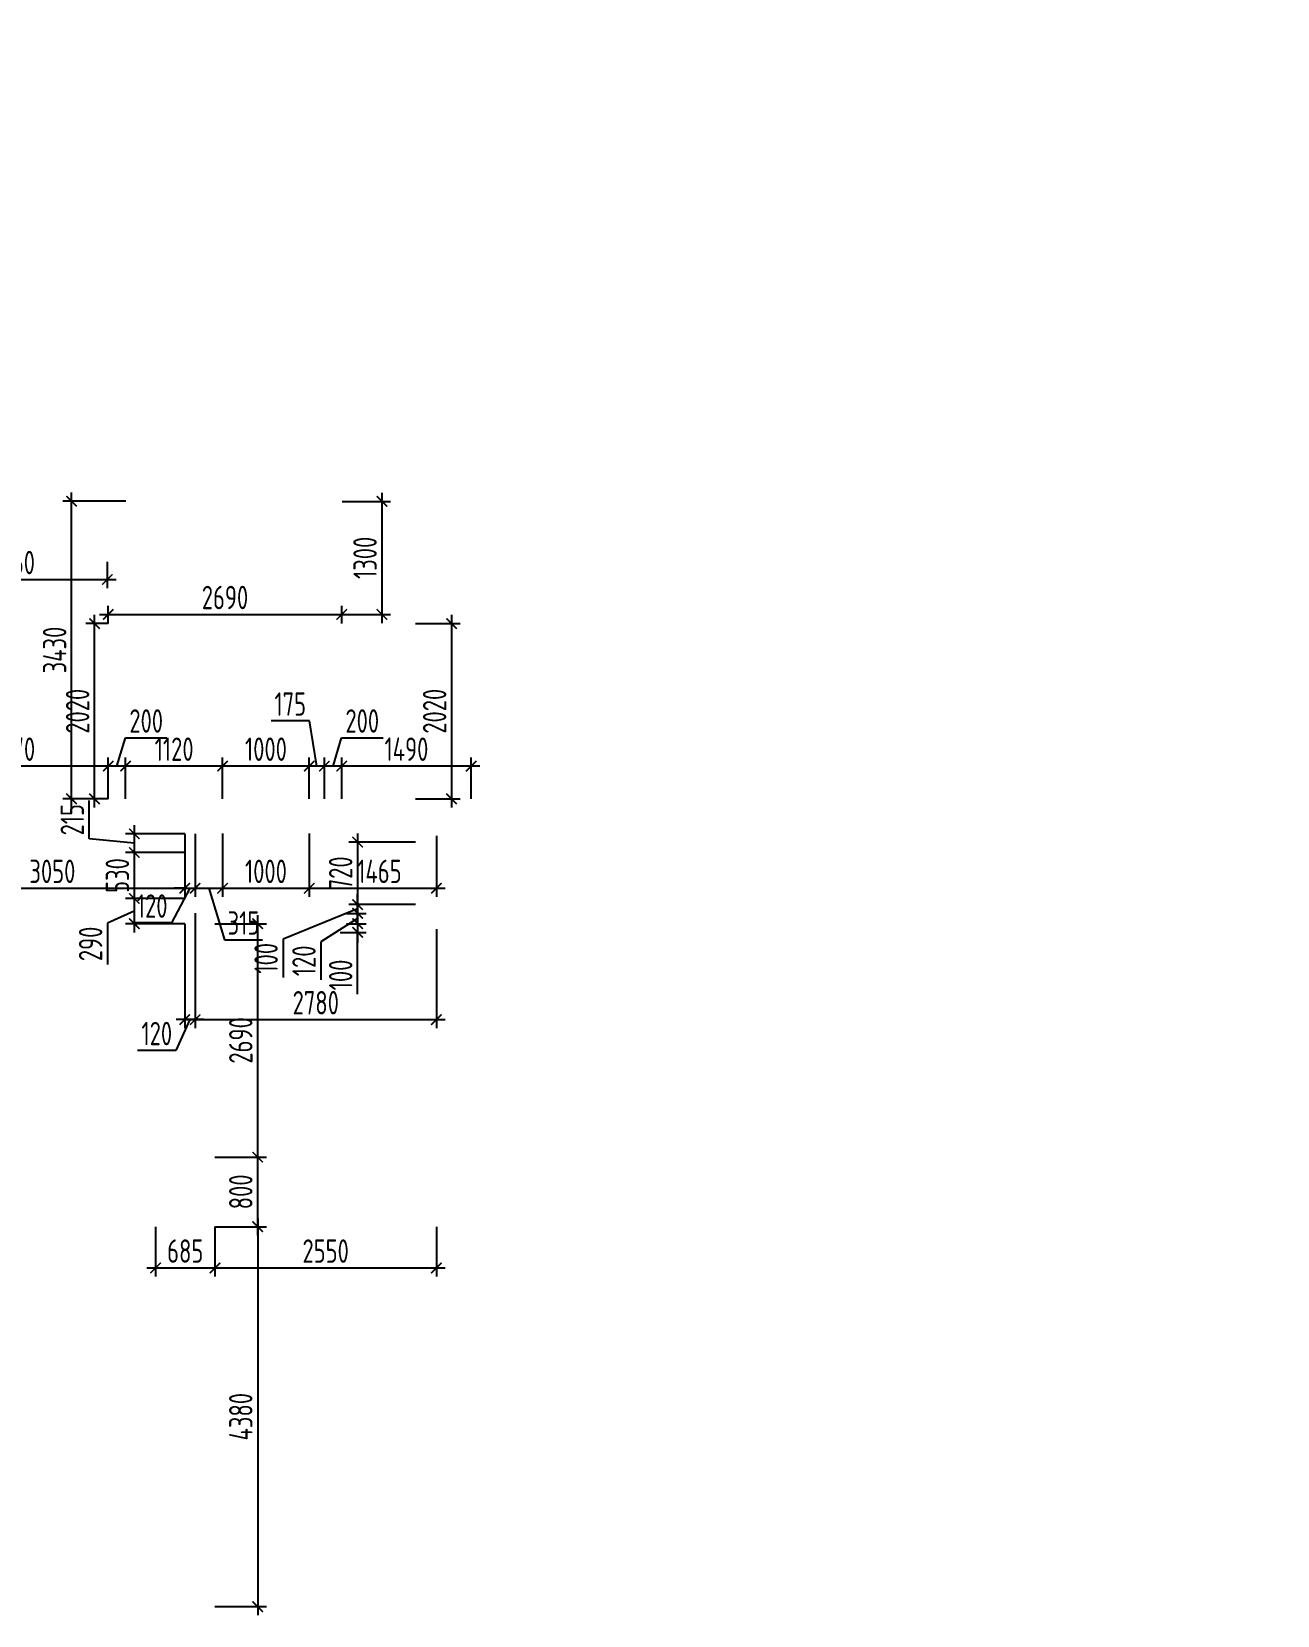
# Model space of a CAD drawing. Header units: millimetres. Extents: x -350007 to 536090, y -888 to 198380.
# Drawn here: x -283291 to -268936, y 55406 to 73657 of the extents above; entities that cross this region are included whole.
import ezdxf

# ---------------------------------------------------------------- set-up
doc = ezdxf.new("R2010")
doc.units = ezdxf.units.MM
doc.layers.add('АР_Размеры нов.', color=15, linetype='Continuous', lineweight=0)
doc.styles.add('ISOCPEUR', font='isocpeur.ttf', dxfattribs={"width": 0.7})
doc.dimstyles.new('R_100', dxfattribs={"dimtxt": 270, "dimasz": 120, "dimexe": 100, "dimexo": 0, "dimgap": 60, "dimtad": 1, "dimdec": 0, "dimrnd": 5, "dimzin": 0, "dimdsep": 46, "dimtxsty": 'ISOCPEUR', "dimblk": 'ARCHTICK', "dimcen": 0, "dimdle": 100, "dimclrd": 256, "dimclre": 256, "dimclrt": 256, "dimadec": 0, "dimazin": 0, "dimtfac": 2, "dimtdec": 0, "dimtofl": 0, "dimtmove": 1, "dimatfit": 3, "dimfxl": 1, "dimtvp": 3, "dimtolj": 1, "dimtzin": 0, "dimarcsym": 0})

# ---------------------------------------------------------------- blocks, each defined once
blk = doc.blocks.new('_ArchTick')
at = {"color": 0, "linetype": 'ByBlock', "const_width": 0.15}
blk.add_lwpolyline([(-0.5, -0.5), (0.5, 0.5)], dxfattribs=at)
blk = doc.blocks.new('*D2670')
at = {"layer": 'АР_Размеры нов.', "lineweight": -2, "ltscale": 100, "transparency": 16777216}
for p, q in [((-281091, 64417), (-281091, 63685)), ((-280092, 64417), (-280092, 63685)), ((-281191, 63785), (-279992, 63785))]:
    blk.add_line(p, q, dxfattribs=at)
at = {"layer": 'АР_Размеры нов.', "lineweight": -2, "ltscale": 100, "transparency": 16777216, "xscale": 120, "yscale": 120, "zscale": 120, "rotation": 180}
blk.add_blockref('_ArchTick', (-281091, 63785), dxfattribs=at)
at = {"layer": 'АР_Размеры нов.', "lineweight": -2, "ltscale": 100, "transparency": 16777216, "xscale": 120, "yscale": 120, "zscale": 120}
blk.add_blockref('_ArchTick', (-280092, 63785), dxfattribs=at)
at = {"layer": 'АР_Размеры нов.', "ltscale": 100, "transparency": 16777216, "insert": (-280591, 63980), "char_height": 270, "attachment_point": 5, "style": 'ISOCPEUR'}
blk.add_mtext('\\A1;1000', dxfattribs=at)
blk = doc.blocks.new('*D2671')
at = {"layer": 'АР_Размеры нов.', "lineweight": -2, "ltscale": 100, "transparency": 16777216}
for p, q in [((-280092, 64408), (-280092, 63685)), ((-278627, 64390), (-278627, 63685)), ((-280192, 63785), (-278527, 63785))]:
    blk.add_line(p, q, dxfattribs=at)
at = {"layer": 'АР_Размеры нов.', "lineweight": -2, "ltscale": 100, "transparency": 16777216, "xscale": 120, "yscale": 120, "zscale": 120, "rotation": 180}
blk.add_blockref('_ArchTick', (-280092, 63785), dxfattribs=at)
at = {"layer": 'АР_Размеры нов.', "lineweight": -2, "ltscale": 100, "transparency": 16777216, "xscale": 120, "yscale": 120, "zscale": 120}
blk.add_blockref('_ArchTick', (-278627, 63785), dxfattribs=at)
at = {"layer": 'АР_Размеры нов.', "ltscale": 100, "transparency": 16777216, "insert": (-279283, 63980), "char_height": 270, "attachment_point": 5, "style": 'ISOCPEUR'}
blk.add_mtext('\\A1;1465', dxfattribs=at)
blk = doc.blocks.new('*D2884')
at = {"layer": 'АР_Размеры нов.', "lineweight": -2, "ltscale": 100, "transparency": 16777216}
for p, q in [((-279254, 68344), (-279254, 66841)), ((-279714, 68244), (-279154, 68244)), ((-280359, 66941), (-279154, 66941))]:
    blk.add_line(p, q, dxfattribs=at)
at = {"layer": 'АР_Размеры нов.', "lineweight": -2, "ltscale": 100, "transparency": 16777216, "xscale": 120, "yscale": 120, "zscale": 120}
for p, rotation in [((-279254, 68244), 90), ((-279254, 66941), 270)]:
    blk.add_blockref('_ArchTick', p, dxfattribs=dict(at, rotation=rotation))
at = {"layer": 'АР_Размеры нов.', "ltscale": 100, "transparency": 16777216, "insert": (-279449, 67593), "char_height": 270, "attachment_point": 5, "rotation": 90, "style": 'ISOCPEUR'}
blk.add_mtext('\\A1;1300', dxfattribs=at)
blk = doc.blocks.new('*D2922')
at = {"layer": 'АР_Размеры нов.', "lineweight": -2, "ltscale": 100, "transparency": 16777216}
for p, q in [((-282831, 64716), (-282831, 68345)), ((-282205, 68245), (-282931, 68245)), ((-282409, 64816), (-282931, 64816))]:
    blk.add_line(p, q, dxfattribs=at)
at = {"layer": 'АР_Размеры нов.', "lineweight": -2, "ltscale": 100, "transparency": 16777216, "xscale": 120, "yscale": 120, "zscale": 120}
for p, rotation in [((-282831, 68245), 90), ((-282831, 64816), 270)]:
    blk.add_blockref('_ArchTick', p, dxfattribs=dict(at, rotation=rotation))
at = {"layer": 'АР_Размеры нов.', "ltscale": 100, "transparency": 16777216, "insert": (-283026, 66531), "char_height": 270, "attachment_point": 5, "rotation": 90, "style": 'ISOCPEUR'}
blk.add_mtext('\\A1;3430', dxfattribs=at)
blk = doc.blocks.new('*D2844')
at = {"layer": 'АР_Размеры нов.', "lineweight": -2, "ltscale": 500, "transparency": 16777216}
for p, q in [((-278868, 66835), (-278352, 66835)), ((-278452, 66935), (-278452, 64716)), ((-278869, 64816), (-278352, 64816))]:
    blk.add_line(p, q, dxfattribs=at)
at = {"layer": 'АР_Размеры нов.', "lineweight": -2, "ltscale": 500, "transparency": 16777216, "xscale": 120, "yscale": 120, "zscale": 120}
for p, rotation in [((-278452, 66835), 90), ((-278452, 64816), 270)]:
    blk.add_blockref('_ArchTick', p, dxfattribs=dict(at, rotation=rotation))
at = {"layer": 'АР_Размеры нов.', "lineweight": 13, "ltscale": 500, "transparency": 16777216, "insert": (-278647, 65825), "char_height": 270, "attachment_point": 5, "rotation": 90, "style": 'ISOCPEUR'}
blk.add_mtext('\\A1;2020', dxfattribs=at)
blk = doc.blocks.new('*D3958')
at = {"layer": 'АР_Размеры нов.', "lineweight": -2, "transparency": 16777216}
for p, q in [((-278867, 64317), (-279635, 64317)), ((-279535, 64417), (-279535, 63497)), ((-278867, 63597), (-279635, 63597))]:
    blk.add_line(p, q, dxfattribs=at)
at = {"layer": 'АР_Размеры нов.', "lineweight": -2, "transparency": 16777216, "xscale": 120, "yscale": 120, "zscale": 120}
for p, rotation in [((-279535, 64317), 90), ((-279535, 63597), 270)]:
    blk.add_blockref('_ArchTick', p, dxfattribs=dict(at, rotation=rotation))
at = {"layer": 'АР_Размеры нов.', "transparency": 16777216, "insert": (-279730, 63957), "char_height": 270, "attachment_point": 5, "rotation": 90, "style": 'ISOCPEUR'}
blk.add_mtext('\\A1;720', dxfattribs=at)
blk = doc.blocks.new('*D3959')
at = {"layer": 'АР_Размеры нов.', "lineweight": -2, "transparency": 16777216}
for p, q in [((-279535, 63597), (-279535, 63717)), ((-279535, 63547), (-280394, 63199)), ((-278867, 63597), (-279635, 63597)), ((-279535, 63597), (-279535, 63496)), ((-279661, 63496), (-279435, 63496)), ((-279535, 63496), (-279535, 63376)), ((-280394, 63199), (-280394, 62757))]:
    blk.add_line(p, q, dxfattribs=at)
at = {"layer": 'АР_Размеры нов.', "lineweight": -2, "transparency": 16777216, "xscale": 120, "yscale": 120, "zscale": 120}
for p, rotation in [((-279535, 63597), 270), ((-279535, 63496), 90)]:
    blk.add_blockref('_ArchTick', p, dxfattribs=dict(at, rotation=rotation))
at = {"layer": 'АР_Размеры нов.', "transparency": 16777216, "insert": (-280589, 62978), "char_height": 270, "attachment_point": 5, "rotation": 90, "style": 'ISOCPEUR'}
blk.add_mtext('\\A1;100', dxfattribs=at)
blk = doc.blocks.new('*D3960')
at = {"layer": 'АР_Размеры нов.', "lineweight": -2, "transparency": 16777216}
for p, q in [((-279535, 63496), (-279535, 63616)), ((-279535, 63437), (-279958, 63169)), ((-279664, 63377), (-279435, 63377)), ((-279661, 63496), (-279435, 63496)), ((-279535, 63496), (-279535, 63377)), ((-279535, 63377), (-279535, 63257)), ((-279958, 63169), (-279958, 62728))]:
    blk.add_line(p, q, dxfattribs=at)
at = {"layer": 'АР_Размеры нов.', "lineweight": -2, "transparency": 16777216, "xscale": 120, "yscale": 120, "zscale": 120}
for p, rotation in [((-279535, 63496), 270), ((-279535, 63377), 90)]:
    blk.add_blockref('_ArchTick', p, dxfattribs=dict(at, rotation=rotation))
at = {"layer": 'АР_Размеры нов.', "transparency": 16777216, "insert": (-280153, 62949), "char_height": 270, "attachment_point": 5, "rotation": 90, "style": 'ISOCPEUR'}
blk.add_mtext('\\A1;120', dxfattribs=at)
blk = doc.blocks.new('*D3961')
at = {"layer": 'АР_Размеры нов.', "lineweight": -2, "transparency": 16777216}
for p, q in [((-279664, 63377), (-279435, 63377)), ((-279535, 63377), (-279535, 63497)), ((-279535, 63377), (-279535, 63277)), ((-279734, 63277), (-279435, 63277)), ((-279535, 63277), (-279535, 63157)), ((-279535, 62565), (-279535, 63277))]:
    blk.add_line(p, q, dxfattribs=at)
at = {"layer": 'АР_Размеры нов.', "lineweight": -2, "transparency": 16777216, "xscale": 120, "yscale": 120, "zscale": 120}
for p, rotation in [((-279535, 63377), 270), ((-279535, 63277), 90)]:
    blk.add_blockref('_ArchTick', p, dxfattribs=dict(at, rotation=rotation))
at = {"layer": 'АР_Размеры нов.', "transparency": 16777216, "insert": (-279730, 62786), "char_height": 270, "attachment_point": 5, "rotation": 90, "style": 'ISOCPEUR'}
blk.add_mtext('\\A1;100', dxfattribs=at)
blk = doc.blocks.new('*D3962')
at = {"layer": 'АР_Размеры нов.', "lineweight": -2, "transparency": 16777216}
for p, q in [((-281407, 63497), (-281407, 62171)), ((-278627, 63313), (-278627, 62171)), ((-281507, 62271), (-278527, 62271))]:
    blk.add_line(p, q, dxfattribs=at)
at = {"layer": 'АР_Размеры нов.', "lineweight": -2, "transparency": 16777216, "xscale": 120, "yscale": 120, "zscale": 120, "rotation": 180}
blk.add_blockref('_ArchTick', (-281407, 62271), dxfattribs=at)
at = {"layer": 'АР_Размеры нов.', "lineweight": -2, "transparency": 16777216, "xscale": 120, "yscale": 120, "zscale": 120}
blk.add_blockref('_ArchTick', (-278627, 62271), dxfattribs=at)
at = {"layer": 'АР_Размеры нов.', "transparency": 16777216, "insert": (-280017, 62466), "char_height": 270, "attachment_point": 5, "style": 'ISOCPEUR'}
blk.add_mtext('\\A1;2780', dxfattribs=at)
blk = doc.blocks.new('*D3963')
at = {"layer": 'АР_Размеры нов.', "lineweight": -2, "transparency": 16777216}
for p, q in [((-281527, 63377), (-281527, 62171)), ((-281407, 63497), (-281407, 62171)), ((-281467, 62271), (-281628, 61916)), ((-281307, 62271), (-281627, 62271)), ((-281628, 61916), (-282070, 61916))]:
    blk.add_line(p, q, dxfattribs=at)
at = {"layer": 'АР_Размеры нов.', "lineweight": -2, "transparency": 16777216, "xscale": 120, "yscale": 120, "zscale": 120, "rotation": 180}
blk.add_blockref('_ArchTick', (-281527, 62271), dxfattribs=at)
at = {"layer": 'АР_Размеры нов.', "lineweight": -2, "transparency": 16777216, "xscale": 120, "yscale": 120, "zscale": 120}
blk.add_blockref('_ArchTick', (-281407, 62271), dxfattribs=at)
at = {"layer": 'АР_Размеры нов.', "transparency": 16777216, "insert": (-281849, 62111), "char_height": 270, "attachment_point": 5, "style": 'ISOCPEUR'}
blk.add_mtext('\\A1;120', dxfattribs=at)
blk = doc.blocks.new('*D3964')
at = {"layer": 'АР_Размеры нов.', "lineweight": -2, "transparency": 16777216}
for p, q in [((-282628, 64354), (-282628, 64796)), ((-282108, 64512), (-282108, 64097)), ((-282108, 64304), (-282628, 64354)), ((-281527, 64412), (-282208, 64412)), ((-281527, 64197), (-282208, 64197))]:
    blk.add_line(p, q, dxfattribs=at)
at = {"layer": 'АР_Размеры нов.', "lineweight": -2, "transparency": 16777216, "xscale": 120, "yscale": 120, "zscale": 120}
for p, rotation in [((-282108, 64412), 90), ((-282108, 64197), 270)]:
    blk.add_blockref('_ArchTick', p, dxfattribs=dict(at, rotation=rotation))
at = {"layer": 'АР_Размеры нов.', "transparency": 16777216, "insert": (-282823, 64575), "char_height": 270, "attachment_point": 5, "rotation": 90, "style": 'ISOCPEUR'}
blk.add_mtext('\\A1;215', dxfattribs=at)
blk = doc.blocks.new('*D3965')
at = {"layer": 'АР_Размеры нов.', "lineweight": -2, "transparency": 16777216}
for p, q in [((-282108, 64297), (-282108, 63567)), ((-281527, 64197), (-282208, 64197)), ((-281527, 63667), (-282208, 63667))]:
    blk.add_line(p, q, dxfattribs=at)
at = {"layer": 'АР_Размеры нов.', "lineweight": -2, "transparency": 16777216, "xscale": 120, "yscale": 120, "zscale": 120}
for p, rotation in [((-282108, 64197), 90), ((-282108, 63667), 270)]:
    blk.add_blockref('_ArchTick', p, dxfattribs=dict(at, rotation=rotation))
at = {"layer": 'АР_Размеры нов.', "transparency": 16777216, "insert": (-282303, 63932), "char_height": 270, "attachment_point": 5, "rotation": 90, "style": 'ISOCPEUR'}
blk.add_mtext('\\A1;530', dxfattribs=at)
blk = doc.blocks.new('*D3966')
at = {"layer": 'АР_Размеры нов.', "lineweight": -2, "transparency": 16777216}
for p, q in [((-282108, 63767), (-282108, 63277)), ((-282108, 63522), (-282417, 63384)), ((-281527, 63667), (-282208, 63667)), ((-282417, 63384), (-282417, 62905)), ((-281527, 63377), (-282208, 63377))]:
    blk.add_line(p, q, dxfattribs=at)
at = {"layer": 'АР_Размеры нов.', "lineweight": -2, "transparency": 16777216, "xscale": 120, "yscale": 120, "zscale": 120}
for p, rotation in [((-282108, 63667), 90), ((-282108, 63377), 270)]:
    blk.add_blockref('_ArchTick', p, dxfattribs=dict(at, rotation=rotation))
at = {"layer": 'АР_Размеры нов.', "transparency": 16777216, "insert": (-282612, 63144), "char_height": 270, "attachment_point": 5, "rotation": 90, "style": 'ISOCPEUR'}
blk.add_mtext('\\A1;290', dxfattribs=at)
blk = doc.blocks.new('*D7055')
at = {"layer": 'АР_Размеры нов.', "lineweight": -2, "transparency": 16777216}
for p, q in [((-284577, 64418), (-284577, 63685)), ((-281527, 64412), (-281527, 63685)), ((-284677, 63785), (-281427, 63785))]:
    blk.add_line(p, q, dxfattribs=at)
at = {"layer": 'АР_Размеры нов.', "lineweight": -2, "transparency": 16777216, "xscale": 120, "yscale": 120, "zscale": 120, "rotation": 180}
blk.add_blockref('_ArchTick', (-284577, 63785), dxfattribs=at)
at = {"layer": 'АР_Размеры нов.', "lineweight": -2, "transparency": 16777216, "xscale": 120, "yscale": 120, "zscale": 120}
blk.add_blockref('_ArchTick', (-281527, 63785), dxfattribs=at)
at = {"layer": 'АР_Размеры нов.', "transparency": 16777216, "insert": (-283052, 63980), "char_height": 270, "attachment_point": 5, "style": 'ISOCPEUR'}
blk.add_mtext('\\A1;3050', dxfattribs=at)
blk = doc.blocks.new('*D7056')
at = {"layer": 'АР_Размеры нов.', "lineweight": -2, "transparency": 16777216}
for p, q in [((-281527, 64412), (-281527, 63685)), ((-281407, 64412), (-281407, 63685)), ((-281467, 63785), (-281681, 63385)), ((-281527, 63785), (-281647, 63785)), ((-281527, 63785), (-281407, 63785)), ((-281407, 63785), (-281287, 63785)), ((-281681, 63385), (-282122, 63385))]:
    blk.add_line(p, q, dxfattribs=at)
at = {"layer": 'АР_Размеры нов.', "lineweight": -2, "transparency": 16777216, "xscale": 120, "yscale": 120, "zscale": 120}
blk.add_blockref('_ArchTick', (-281527, 63785), dxfattribs=at)
at = {"layer": 'АР_Размеры нов.', "lineweight": -2, "transparency": 16777216, "xscale": 120, "yscale": 120, "zscale": 120, "rotation": 180}
blk.add_blockref('_ArchTick', (-281407, 63785), dxfattribs=at)
at = {"layer": 'АР_Размеры нов.', "transparency": 16777216, "insert": (-281902, 63580), "char_height": 270, "attachment_point": 5, "style": 'ISOCPEUR'}
blk.add_mtext('\\A1;120', dxfattribs=at)
blk = doc.blocks.new('*D7057')
at = {"layer": 'АР_Размеры нов.', "lineweight": -2, "transparency": 16777216}
for p, q in [((-281407, 64412), (-281407, 63685)), ((-281091, 64412), (-281091, 63685)), ((-281507, 63785), (-280991, 63785)), ((-281249, 63785), (-281070, 63190)), ((-281070, 63190), (-280629, 63190))]:
    blk.add_line(p, q, dxfattribs=at)
at = {"layer": 'АР_Размеры нов.', "lineweight": -2, "transparency": 16777216, "xscale": 120, "yscale": 120, "zscale": 120, "rotation": 180}
blk.add_blockref('_ArchTick', (-281407, 63785), dxfattribs=at)
at = {"layer": 'АР_Размеры нов.', "lineweight": -2, "transparency": 16777216, "xscale": 120, "yscale": 120, "zscale": 120}
blk.add_blockref('_ArchTick', (-281091, 63785), dxfattribs=at)
at = {"layer": 'АР_Размеры нов.', "transparency": 16777216, "insert": (-280850, 63385), "char_height": 270, "attachment_point": 5, "style": 'ISOCPEUR'}
blk.add_mtext('\\A1;315', dxfattribs=at)
blk = doc.blocks.new('*D7058')
at = {"layer": 'АР_Размеры нов.', "lineweight": -2, "transparency": 16777216}
for p, q in [((-278126, 65193), (-279818, 65193)), ((-279718, 64816), (-279718, 65293)), ((-278226, 64816), (-278226, 65293))]:
    blk.add_line(p, q, dxfattribs=at)
at = {"layer": 'АР_Размеры нов.', "lineweight": -2, "transparency": 16777216, "xscale": 120, "yscale": 120, "zscale": 120, "rotation": 180}
blk.add_blockref('_ArchTick', (-279718, 65193), dxfattribs=at)
at = {"layer": 'АР_Размеры нов.', "lineweight": -2, "transparency": 16777216, "xscale": 120, "yscale": 120, "zscale": 120}
blk.add_blockref('_ArchTick', (-278226, 65193), dxfattribs=at)
at = {"layer": 'АР_Размеры нов.', "transparency": 16777216, "insert": (-278972, 65388), "char_height": 270, "attachment_point": 5, "style": 'ISOCPEUR'}
blk.add_mtext('\\A1;1490', dxfattribs=at)
blk = doc.blocks.new('*D7059')
at = {"layer": 'АР_Размеры нов.', "lineweight": -2, "transparency": 16777216}
for p, q in [((-279818, 65193), (-279720, 65518)), ((-279720, 65518), (-279241, 65518)), ((-279618, 65193), (-280018, 65193)), ((-279918, 64816), (-279918, 65293)), ((-279718, 64816), (-279718, 65293))]:
    blk.add_line(p, q, dxfattribs=at)
at = {"layer": 'АР_Размеры нов.', "lineweight": -2, "transparency": 16777216, "xscale": 120, "yscale": 120, "zscale": 120, "rotation": 180}
blk.add_blockref('_ArchTick', (-279918, 65193), dxfattribs=at)
at = {"layer": 'АР_Размеры нов.', "lineweight": -2, "transparency": 16777216, "xscale": 120, "yscale": 120, "zscale": 120}
blk.add_blockref('_ArchTick', (-279718, 65193), dxfattribs=at)
at = {"layer": 'АР_Размеры нов.', "transparency": 16777216, "insert": (-279481, 65713), "char_height": 270, "attachment_point": 5, "style": 'ISOCPEUR'}
blk.add_mtext('\\A1;200', dxfattribs=at)
blk = doc.blocks.new('*D7060')
at = {"layer": 'АР_Размеры нов.', "lineweight": -2, "transparency": 16777216}
for p, q in [((-280090, 65713), (-280532, 65713)), ((-280005, 65193), (-280090, 65713)), ((-279818, 65193), (-280192, 65193)), ((-280092, 64816), (-280092, 65293)), ((-279918, 64816), (-279918, 65293))]:
    blk.add_line(p, q, dxfattribs=at)
at = {"layer": 'АР_Размеры нов.', "lineweight": -2, "transparency": 16777216, "xscale": 120, "yscale": 120, "zscale": 120, "rotation": 180}
blk.add_blockref('_ArchTick', (-280092, 65193), dxfattribs=at)
at = {"layer": 'АР_Размеры нов.', "lineweight": -2, "transparency": 16777216, "xscale": 120, "yscale": 120, "zscale": 120}
blk.add_blockref('_ArchTick', (-279918, 65193), dxfattribs=at)
at = {"layer": 'АР_Размеры нов.', "transparency": 16777216, "insert": (-280311, 65908), "char_height": 270, "attachment_point": 5, "style": 'ISOCPEUR'}
blk.add_mtext('\\A1;175', dxfattribs=at)
blk = doc.blocks.new('*D7061')
at = {"layer": 'АР_Размеры нов.', "lineweight": -2, "transparency": 16777216}
for p, q in [((-279992, 65193), (-281190, 65193)), ((-281090, 64816), (-281090, 65293)), ((-280092, 64816), (-280092, 65293))]:
    blk.add_line(p, q, dxfattribs=at)
at = {"layer": 'АР_Размеры нов.', "lineweight": -2, "transparency": 16777216, "xscale": 120, "yscale": 120, "zscale": 120, "rotation": 180}
blk.add_blockref('_ArchTick', (-281090, 65193), dxfattribs=at)
at = {"layer": 'АР_Размеры нов.', "lineweight": -2, "transparency": 16777216, "xscale": 120, "yscale": 120, "zscale": 120}
blk.add_blockref('_ArchTick', (-280092, 65193), dxfattribs=at)
at = {"layer": 'АР_Размеры нов.', "transparency": 16777216, "insert": (-280591, 65388), "char_height": 270, "attachment_point": 5, "style": 'ISOCPEUR'}
blk.add_mtext('\\A1;1000', dxfattribs=at)
blk = doc.blocks.new('*D7062')
at = {"layer": 'АР_Размеры нов.', "lineweight": -2, "transparency": 16777216}
for p, q in [((-280990, 65193), (-282308, 65193)), ((-282208, 64816), (-282208, 65293)), ((-281090, 64816), (-281090, 65293))]:
    blk.add_line(p, q, dxfattribs=at)
at = {"layer": 'АР_Размеры нов.', "lineweight": -2, "transparency": 16777216, "xscale": 120, "yscale": 120, "zscale": 120, "rotation": 180}
blk.add_blockref('_ArchTick', (-282208, 65193), dxfattribs=at)
at = {"layer": 'АР_Размеры нов.', "lineweight": -2, "transparency": 16777216, "xscale": 120, "yscale": 120, "zscale": 120}
blk.add_blockref('_ArchTick', (-281090, 65193), dxfattribs=at)
at = {"layer": 'АР_Размеры нов.', "transparency": 16777216, "insert": (-281649, 65388), "char_height": 270, "attachment_point": 5, "style": 'ISOCPEUR'}
blk.add_mtext('\\A1;1120', dxfattribs=at)
blk = doc.blocks.new('*D7063')
at = {"layer": 'АР_Размеры нов.', "lineweight": -2, "transparency": 16777216}
for p, q in [((-282308, 65193), (-282211, 65518)), ((-282211, 65518), (-281732, 65518)), ((-282108, 65193), (-282509, 65193)), ((-282409, 64816), (-282409, 65293)), ((-282208, 64816), (-282208, 65293))]:
    blk.add_line(p, q, dxfattribs=at)
at = {"layer": 'АР_Размеры нов.', "lineweight": -2, "transparency": 16777216, "xscale": 120, "yscale": 120, "zscale": 120, "rotation": 180}
blk.add_blockref('_ArchTick', (-282409, 65193), dxfattribs=at)
at = {"layer": 'АР_Размеры нов.', "lineweight": -2, "transparency": 16777216, "xscale": 120, "yscale": 120, "zscale": 120}
blk.add_blockref('_ArchTick', (-282208, 65193), dxfattribs=at)
at = {"layer": 'АР_Размеры нов.', "transparency": 16777216, "insert": (-281971, 65713), "char_height": 270, "attachment_point": 5, "style": 'ISOCPEUR'}
blk.add_mtext('\\A1;200', dxfattribs=at)
blk = doc.blocks.new('*D7064')
at = {"layer": 'АР_Размеры нов.', "lineweight": -2, "transparency": 16777216}
for p, q in [((-282309, 65193), (-284677, 65193)), ((-284577, 64816), (-284577, 65293)), ((-282409, 64816), (-282409, 65293))]:
    blk.add_line(p, q, dxfattribs=at)
at = {"layer": 'АР_Размеры нов.', "lineweight": -2, "transparency": 16777216, "xscale": 120, "yscale": 120, "zscale": 120, "rotation": 180}
blk.add_blockref('_ArchTick', (-284577, 65193), dxfattribs=at)
at = {"layer": 'АР_Размеры нов.', "lineweight": -2, "transparency": 16777216, "xscale": 120, "yscale": 120, "zscale": 120}
blk.add_blockref('_ArchTick', (-282409, 65193), dxfattribs=at)
at = {"layer": 'АР_Размеры нов.', "transparency": 16777216, "insert": (-283493, 65388), "char_height": 270, "attachment_point": 5, "style": 'ISOCPEUR'}
blk.add_mtext('\\A1;2170', dxfattribs=at)
blk = doc.blocks.new('*D7072')
at = {"layer": 'АР_Размеры нов.', "lineweight": -2, "transparency": 16777216}
for p, q in [((-282409, 66835), (-282666, 66835)), ((-282566, 64716), (-282566, 66935)), ((-282409, 64816), (-282666, 64816))]:
    blk.add_line(p, q, dxfattribs=at)
at = {"layer": 'АР_Размеры нов.', "lineweight": -2, "transparency": 16777216, "xscale": 120, "yscale": 120, "zscale": 120}
for p, rotation in [((-282566, 66835), 90), ((-282566, 64816), 270)]:
    blk.add_blockref('_ArchTick', p, dxfattribs=dict(at, rotation=rotation))
at = {"layer": 'АР_Размеры нов.', "transparency": 16777216, "insert": (-282761, 65825), "char_height": 270, "attachment_point": 5, "rotation": 90, "style": 'ISOCPEUR'}
blk.add_mtext('\\A1;2020', dxfattribs=at)
blk = doc.blocks.new('*D7073')
at = {"layer": 'АР_Размеры нов.', "lineweight": -2, "transparency": 16777216}
for p, q in [((-282409, 66835), (-282409, 67041)), ((-279718, 66835), (-279718, 67041)), ((-282509, 66941), (-279618, 66941))]:
    blk.add_line(p, q, dxfattribs=at)
at = {"layer": 'АР_Размеры нов.', "lineweight": -2, "transparency": 16777216, "xscale": 120, "yscale": 120, "zscale": 120, "rotation": 180}
blk.add_blockref('_ArchTick', (-282409, 66941), dxfattribs=at)
at = {"layer": 'АР_Размеры нов.', "lineweight": -2, "transparency": 16777216, "xscale": 120, "yscale": 120, "zscale": 120}
blk.add_blockref('_ArchTick', (-279718, 66941), dxfattribs=at)
at = {"layer": 'АР_Размеры нов.', "transparency": 16777216, "insert": (-281063, 67136), "char_height": 270, "attachment_point": 5, "style": 'ISOCPEUR'}
blk.add_mtext('\\A1;2690', dxfattribs=at)
blk = doc.blocks.new('*D7171')
at = {"layer": 'АР_Размеры нов.', "lineweight": -2, "transparency": 16777216}
for p, q in [((-301542, 115211), (-301542, 114753)), ((-301341, 115051), (-301341, 114753)), ((-301642, 114853), (-301241, 114853)), ((-301442, 114853), (-301263, 114258)), ((-301263, 114258), (-300784, 114258)), ((-182484, 67738), (-182925, 67738)), ((-182494, 67218), (-182484, 67738)), ((-182544, 67218), (-182664, 67218)), ((-182544, 66846), (-182544, 67318)), ((-182444, 67218), (-182544, 67218)), ((-182444, 66846), (-182444, 67318)), ((-182444, 67218), (-182324, 67218))]:
    blk.add_line(p, q, dxfattribs=at)
at = {"layer": 'АР_Размеры нов.', "lineweight": -2, "transparency": 16777216, "xscale": 120, "yscale": 120, "zscale": 120, "rotation": 180}
for p in [(-301542, 114853), (-182444, 67218)]:
    blk.add_blockref('_ArchTick', p, dxfattribs=at)
at = {"layer": 'АР_Размеры нов.', "lineweight": -2, "transparency": 16777216, "xscale": 120, "yscale": 120, "zscale": 120}
for p in [(-301341, 114853), (-182544, 67218)]:
    blk.add_blockref('_ArchTick', p, dxfattribs=at)
at = {"layer": 'АР_Размеры нов.', "transparency": 16777216, "char_height": 270, "attachment_point": 5, "style": 'ISOCPEUR'}
for s, insert in [('\\A1;200', (-301024, 114453)), ('\\A1;100', (-182705, 67933))]:
    blk.add_mtext(s, dxfattribs=dict(at, insert=insert))
blk = doc.blocks.new('*D7173')
at = {"layer": 'АР_Размеры нов.', "lineweight": -2, "transparency": 16777216}
for p, q in [((-282419, 67549), (-282419, 67244)), ((-284577, 67152), (-284577, 67444)), ((-284677, 67344), (-282319, 67344))]:
    blk.add_line(p, q, dxfattribs=at)
at = {"layer": 'АР_Размеры нов.', "lineweight": -2, "transparency": 16777216, "xscale": 120, "yscale": 120, "zscale": 120, "rotation": 180}
blk.add_blockref('_ArchTick', (-284577, 67344), dxfattribs=at)
at = {"layer": 'АР_Размеры нов.', "lineweight": -2, "transparency": 16777216, "xscale": 120, "yscale": 120, "zscale": 120}
blk.add_blockref('_ArchTick', (-282419, 67344), dxfattribs=at)
at = {"layer": 'АР_Размеры нов.', "transparency": 16777216, "insert": (-283498, 67539), "char_height": 270, "attachment_point": 5, "style": 'ISOCPEUR'}
blk.add_mtext('\\A1;2160', dxfattribs=at)
blk = doc.blocks.new('*D7184')
at = {"layer": 'АР_Размеры нов.', "lineweight": -2, "transparency": 16777216}
for p, q in [((-186100, 131671), (-186003, 131996)), ((-186003, 131996), (-185656, 131996)), ((-186145, 131671), (-186265, 131671)), ((-186145, 131371), (-186145, 131771)), ((-186145, 131671), (-186055, 131671)), ((-186055, 131531), (-186055, 131771)), ((-186055, 131671), (-185935, 131671)), ((-281863, 59885), (-281863, 59309)), ((-281179, 59885), (-281179, 59309)), ((-281963, 59409), (-281079, 59409))]:
    blk.add_line(p, q, dxfattribs=at)
at = {"layer": 'АР_Размеры нов.', "lineweight": -2, "transparency": 16777216, "xscale": 120, "yscale": 120, "zscale": 120}
for p in [(-186145, 131671), (-281179, 59409)]:
    blk.add_blockref('_ArchTick', p, dxfattribs=at)
at = {"layer": 'АР_Размеры нов.', "lineweight": -2, "transparency": 16777216, "xscale": 120, "yscale": 120, "zscale": 120, "rotation": 180}
for p in [(-186055, 131671), (-281863, 59409)]:
    blk.add_blockref('_ArchTick', p, dxfattribs=at)
at = {"layer": 'АР_Размеры нов.', "transparency": 16777216, "char_height": 270, "attachment_point": 5, "style": 'ISOCPEUR'}
for s, insert in [('\\A1;90', (-185829, 132191)), ('\\A1;685', (-281521, 59604))]:
    blk.add_mtext(s, dxfattribs=dict(at, insert=insert))
blk = doc.blocks.new('*D7185')
at = {"layer": 'АР_Размеры нов.', "lineweight": -2, "transparency": 16777216}
for p, q in [((-152915, 120873), (-152915, 121315)), ((-153510, 120695), (-152915, 120873)), ((-153510, 120521), (-153510, 120869)), ((-154304, 120769), (-153410, 120769)), ((-154464, 120621), (-153410, 120621)), ((-280686, 59785), (-280686, 60786)), ((-281179, 60686), (-280586, 60686)), ((-281179, 59885), (-280586, 59885))]:
    blk.add_line(p, q, dxfattribs=at)
at = {"layer": 'АР_Размеры нов.', "lineweight": -2, "transparency": 16777216, "xscale": 120, "yscale": 120, "zscale": 120}
for p, rotation in [((-153510, 120769), 90), ((-153510, 120621), 270), ((-280686, 60686), 90), ((-280686, 59885), 270)]:
    blk.add_blockref('_ArchTick', p, dxfattribs=dict(at, rotation=rotation))
at = {"layer": 'АР_Размеры нов.', "transparency": 16777216, "char_height": 270, "attachment_point": 5, "rotation": 90, "style": 'ISOCPEUR'}
for s, insert in [('\\A1;150', (-153110, 121094)), ('\\A1;800', (-280881, 60286))]:
    blk.add_mtext(s, dxfattribs=dict(at, insert=insert))
blk = doc.blocks.new('*D7186')
at = {"layer": 'АР_Размеры нов.', "lineweight": -2, "transparency": 16777216}
for p, q in [((-171329, 115211), (-172493, 115211)), ((-172393, 113364), (-172393, 115311)), ((-171329, 113464), (-172493, 113464)), ((-281179, 59885), (-280586, 59885)), ((-280686, 59985), (-280686, 55406)), ((-281179, 55506), (-280586, 55506))]:
    blk.add_line(p, q, dxfattribs=at)
at = {"layer": 'АР_Размеры нов.', "lineweight": -2, "transparency": 16777216, "xscale": 120, "yscale": 120, "zscale": 120}
for p, rotation in [((-172393, 115211), 90), ((-172393, 113464), 270), ((-280686, 59885), 90), ((-280686, 55506), 270)]:
    blk.add_blockref('_ArchTick', p, dxfattribs=dict(at, rotation=rotation))
at = {"layer": 'АР_Размеры нов.', "transparency": 16777216, "char_height": 270, "attachment_point": 5, "rotation": 90, "style": 'ISOCPEUR'}
for s, insert in [('\\A1;1745', (-172588, 114338)), ('\\A1;4380', (-280881, 57695))]:
    blk.add_mtext(s, dxfattribs=dict(at, insert=insert))
blk = doc.blocks.new('*D7187')
at = {"layer": 'АР_Размеры нов.', "lineweight": -2, "transparency": 16777216}
for p, q in [((-281179, 59885), (-281179, 59309)), ((-278627, 59885), (-278627, 59309)), ((-281279, 59409), (-278527, 59409))]:
    blk.add_line(p, q, dxfattribs=at)
at = {"layer": 'АР_Размеры нов.', "lineweight": -2, "transparency": 16777216, "xscale": 120, "yscale": 120, "zscale": 120, "rotation": 180}
blk.add_blockref('_ArchTick', (-281179, 59409), dxfattribs=at)
at = {"layer": 'АР_Размеры нов.', "lineweight": -2, "transparency": 16777216, "xscale": 120, "yscale": 120, "zscale": 120}
blk.add_blockref('_ArchTick', (-278627, 59409), dxfattribs=at)
at = {"layer": 'АР_Размеры нов.', "transparency": 16777216, "insert": (-279903, 59604), "char_height": 270, "attachment_point": 5, "style": 'ISOCPEUR'}
blk.add_mtext('\\A1;2550', dxfattribs=at)
blk = doc.blocks.new('*D7200')
at = {"layer": 'АР_Размеры нов.', "lineweight": -2, "transparency": 16777216}
for p, q in [((-281179, 63377), (-280586, 63377)), ((-280686, 60586), (-280686, 63477)), ((-281179, 60686), (-280586, 60686))]:
    blk.add_line(p, q, dxfattribs=at)
at = {"layer": 'АР_Размеры нов.', "lineweight": -2, "transparency": 16777216, "xscale": 120, "yscale": 120, "zscale": 120}
for p, rotation in [((-280686, 63377), 90), ((-280686, 60686), 270)]:
    blk.add_blockref('_ArchTick', p, dxfattribs=dict(at, rotation=rotation))
at = {"layer": 'АР_Размеры нов.', "transparency": 16777216, "insert": (-280881, 62032), "char_height": 270, "attachment_point": 5, "rotation": 90, "style": 'ISOCPEUR'}
blk.add_mtext('\\A1;2690', dxfattribs=at)

msp = doc.modelspace()

# ---------------------------------------------------------------- dimensions: what is measured, and where the dimension line sits
at = {"layer": 'АР_Размеры нов.'}
for base, p1, p2, picture, middle in [((-186055.2, 131670.6), (-186145.2, 131370.7), (-186055.2, 131530.7), '*D7184', (-185942.7, 132190.6)), ((-281179, 59408.8), (-281863.4, 59884.7), (-281179, 59884.7), '*D7184', (-281521.2, 59603.8)), ((-301341.3, 114852.6), (-301542.1, 115210.7), (-301341.3, 115050.7), '*D7171', (-301203.2, 114452.6)), ((-282418.5, 67343.8), (-284576.6, 67152), (-282418.5, 67548.9, -0.1), '*D7173', (-283497.6, 67538.8)), ((-279717.7, 66941.4), (-282408.7, 66835.1), (-279717.7, 66835.1), '*D7073', (-281063.2, 67136.4)), ((-282408.7222, 65192.6085), (-282208.1792, 64815.6825), (-282408.7222, 64815.6825), '*D7063', (-282150.9507, 65712.6085)), ((-279917.7, 65192.6), (-279717.7, 64815.5), (-279917.7, 64815.7), '*D7059', (-279660.2, 65712.6)), ((-284576.8, 65192.6), (-282408.7, 64815.7), (-284576.8, 64815.7), '*D7064', (-283492.8, 65387.6)), ((-282208.2, 65192.6), (-281090.3, 64815.7, -2.1), (-282208.2, 64815.7), '*D7062', (-281649.3, 65387.6)), ((-281090.3, 65192.6), (-280092.1, 64816.3, 0), (-281090.3, 64815.7, -2.1), '*D7061', (-280591.2, 65387.6)), ((-279717.7, 65192.6), (-278226.5, 64815.5), (-279717.7, 64815.5), '*D7058', (-278972.1, 65387.6)), ((-281526.9, 63785.3), (-284576.6, 64417.9), (-281526.9, 64412.3), '*D7055', (-283051.7, 63980.3)), ((-281090.5, 63785.3), (-281406.9, 64412.1), (-281090.5, 64411.5, -0.7), '*D7057', (-281010.2, 63385.3)), ((-278627.2, 62270.6), (-281407.3, 63496.6), (-278627.2, 63312.8), '*D3962', (-280017.2, 62465.6)), ((-278627.3, 59408.8), (-281179, 59884.7), (-278627.3, 59884.7), '*D7187', (-279903.2, 59603.8))]:
    dim = msp.add_linear_dim(base=base, p1=p1, p2=p2, dimstyle='R_100', override={"dimpost": '\\X'}, dxfattribs=at)
    dim.commit()
    dim.dimension.update_dxf_attribs({"geometry": picture, "text_midpoint": middle})
for base, p1, p2, picture, middle in [((-153510.4, 120769.1), (-154463.9, 120620.7), (-154303.9, 120769.1), '*D7185', (-153110.4, 120933.4)), ((-280686, 60686.4), (-281179, 59884.7), (-281179, 60686.4), '*D7185', (-280881, 60285.5)), ((-172392.8, 115210.7), (-171328.9, 113464.4), (-171328.9, 115210.7), '*D7186', (-172587.8, 114337.6)), ((-280686, 55506), (-281179, 59884.7), (-281179, 55506), '*D7186', (-280881, 57695.3)), ((-282566.3, 66835.1), (-282408.7, 64815.7), (-282408.7, 66835.1), '*D7072', (-282761.3, 65825.4)), ((-282108.1, 63666.6), (-281526.9, 64196.6), (-281527.3, 63666.6), '*D3965', (-282303.1, 63931.6)), ((-279535, 63596.6), (-278867.4, 64317.2, -1.4), (-278867.4, 63596.6), '*D3958', (-279730, 63956.9)), ((-280686, 63376.6), (-281179, 60686.4), (-281179, 63376.6), '*D7200', (-280881, 62031.5))]:
    dim = msp.add_linear_dim(base=base, p1=p1, p2=p2, angle=90, dimstyle='R_100', override={"dimpost": '\\X'}, dxfattribs=at)
    dim.commit()
    dim.dimension.update_dxf_attribs({"geometry": picture, "text_midpoint": middle})
for base, p1, p2, picture, middle in [((-182543.8, 67218.2), (-182443.8, 66845.6), (-182543.8, 66845.6), '*D7171', (-182543.9, 67738.2)), ((-280092.1, 65192.6), (-279917.7, 64815.7), (-280092.1, 64816.3, 0), '*D7060', (-280150.2, 65712.6)), ((-281406.9, 63785.3), (-281526.9, 64412.3), (-281406.9, 64412.1), '*D7056', (-281741.1, 63385.3)), ((-281527.3, 62270.6), (-281407.3, 63496.6), (-281527.3, 63376.6), '*D3963', (-281688.3, 61916.4))]:
    dim = msp.add_linear_dim(base=base, p1=p1, p2=p2, dimstyle='R_100', override={"dimpost": '\\X'}, dxfattribs=at)
    dim.commit()
    dim.dimension.update_dxf_attribs({"geometry": picture, "text_midpoint": middle, "dimtype": 160})
at = {"layer": 'АР_Размеры нов.', "ltscale": 100}
for base, p1, p2, picture, middle in [((-282830.7, 68245.4), (-282408.7, 64815.7), (-282204.7, 68245.4), '*D2922', (-283025.7, 66530.5)), ((-279254.4, 66941.4, -0.1), (-279714.4, 68243.7, 0.1), (-280358.8, 66941.4, -0.1), '*D2884', (-279449.4, 67592.5, -0.1))]:
    dim = msp.add_linear_dim(base=base, p1=p1, p2=p2, angle=90, dimstyle='R_100', override={"dimpost": '\\X', "dimfxl": 2.5, "dimarcsym": 2}, dxfattribs=at)
    dim.commit()
    dim.dimension.update_dxf_attribs({"geometry": picture, "text_midpoint": middle})
at = {"layer": 'АР_Размеры нов.', "lineweight": 13, "ltscale": 500}
dim = msp.add_linear_dim(base=(-278452.2, 64815.8), p1=(-278868.2, 66835.1), p2=(-278869, 64815.8, 0), angle=90, dimstyle='R_100', override={"dimpost": '\\X'}, dxfattribs=at)
dim.commit()
dim.dimension.update_dxf_attribs({"geometry": '*D2844', "text_midpoint": (-278647.2, 65825.5)})
at = {"layer": 'АР_Размеры нов.'}
for base, p1, p2, picture, middle in [((-282108.1, 64196.6), (-281526.9, 64412.3), (-281526.9, 64196.6), '*D3964', (-282627.5, 64414.3)), ((-282108.1, 63376.6), (-281527.3, 63666.6), (-281527.3, 63376.6), '*D3966', (-282417.4, 63323.9)), ((-279535, 63496.4), (-278867.4, 63596.6), (-279660.5, 63496.4), '*D3959', (-280394.3, 63138.5)), ((-279535, 63376.6), (-279660.5, 63496.4), (-279663.5, 63376.6), '*D3960', (-279958.1, 63109.4)), ((-279535, 63276.6), (-279663.5, 63376.6), (-279733.7, 63276.6), '*D3961', (-279372.6, 62785.8))]:
    dim = msp.add_linear_dim(base=base, p1=p1, p2=p2, angle=90, dimstyle='R_100', override={"dimpost": '\\X'}, dxfattribs=at)
    dim.commit()
    dim.dimension.update_dxf_attribs({"geometry": picture, "text_midpoint": middle, "dimtype": 160})
at = {"layer": 'АР_Размеры нов.', "ltscale": 100}
dim = msp.add_linear_dim(base=(-280092.3, 63785.3, 1.4), p1=(-281090.5, 64417.2, 0.7), p2=(-280092.3, 64417.2), dimstyle='R_100', override={"dimpost": '\\X', "dimfxl": 2.5, "dimarcsym": 2}, dxfattribs=at)
dim.commit()
dim.dimension.update_dxf_attribs({"geometry": '*D2670', "text_midpoint": (-280591.4, 63980.3, 1.4)})
dim = msp.add_linear_dim(base=(-278627.1, 63785.3), p1=(-280092.3, 64407.8, -0.1), p2=(-278627.1, 64390.2), dimstyle='R_100', override={"dimpost": '\\X', "dimfxl": 2.5, "dimarcsym": 2}, dxfattribs=at)
dim.commit()
dim.dimension.update_dxf_attribs({"geometry": '*D2671', "text_midpoint": (-279283.1, 63785.3), "dimtype": 160})

doc.saveas('drawing.dxf')
